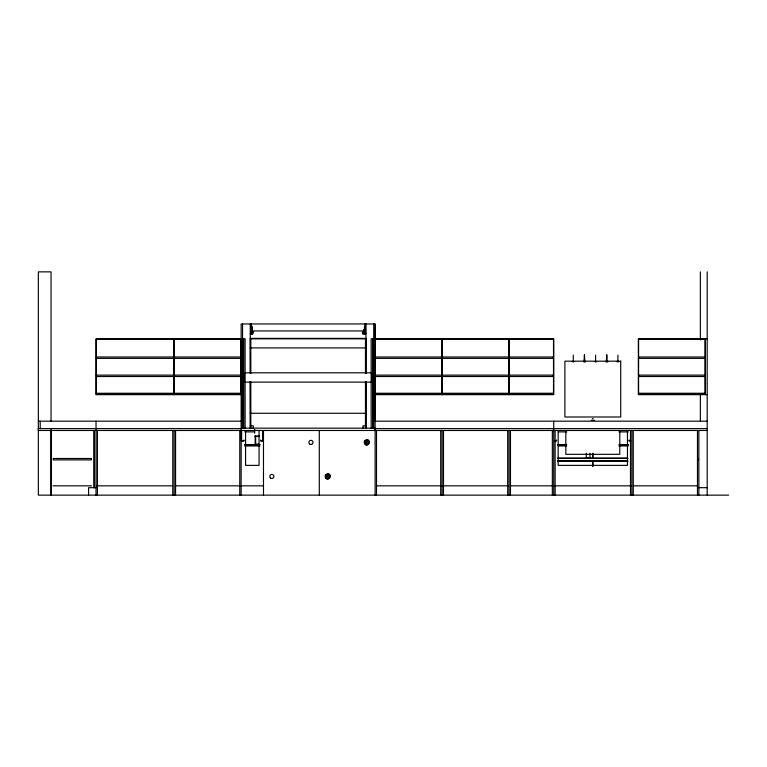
<?xml version="1.0" encoding="UTF-8"?>
<svg xmlns="http://www.w3.org/2000/svg" width="767" height="767" viewBox="0 0 767 767"><rect width="100%" height="100%" fill="white"/><g stroke="black" fill="none" stroke-linecap="round" stroke-linejoin="round"><path stroke-width="1.15" d="M375.121 430.479L375.121 428.159L241.154 428.159M327.336 477.831L327.269 477.736A4.103 4.103 0 0 0 327.451 476.69A6.011 6.011 0 0 0 327.451 476.221A4.103 4.103 0 0 0 327.269 475.272M328.094 475.176L327.269 475.176M258.93 435.445L258.402 435.809A3.605 2.867 -90 0 1 257.98 436.001L256.015 436.02A3.605 2.867 -90 0 1 255.536 435.809L254.941 435.378M367.153 443.853L366.338 443.681A4.103 4.103 0 0 0 366.53 442.645A6.011 6.011 0 0 0 366.521 442.175A4.103 4.103 0 0 0 366.338 441.226M328.075 477.908L327.346 477.956M365.456 441.006L365.974 440.67M326.387 475.061L326.905 474.715M366.31 440.747L367.182 440.747M366.31 444.026L367.172 444.026M328.113 474.802L327.212 474.706M328.103 478.071L327.231 478.071M250.253 333.262L253.283 333.262L253.283 330.941L362.992 330.941L362.992 333.262L366.022 333.262M365.936 338.381L250.339 338.381L250.454 373.376M241.154 338.841L96.028 338.841L96.028 394.66L241.154 394.66M250.339 338.841L365.936 338.841M373.951 338.841L371.161 338.841L371.161 428.159M375.121 338.841L553.736 338.841L553.736 394.66L375.121 394.66M707.193 338.841L638.345 338.841L638.345 394.66L707.193 394.66M250.253 347.921L366.022 347.921M572.211 361.64L574.33 361.64M583.371 361.64L585.499 361.64M594.54 361.64L596.659 361.64M605.7 361.64L607.819 361.64M616.869 361.64L618.988 361.64M96.498 393.27L173.706 393.27M174.636 393.27L240.694 393.27M375.581 393.27L441.639 393.27M442.569 393.27L508.617 393.27M509.547 393.27L553.275 393.27M638.815 393.27L704.863 393.27M250.253 413.269L366.022 413.269M592.469 418.619L593.14 418.619M591.184 420.249L594.435 420.249M38.35 421.179L241.289 421.179M375.121 421.179L707.193 421.179M250.253 425.829L253.283 425.829L253.283 428.159M366.022 425.829L362.992 425.829L362.992 428.159M241.154 428.619L38.35 428.619L38.35 430.479L707.193 430.479M375.121 428.619L707.193 428.619M244.663 431.879L254.088 431.879M558.434 431.879L566.727 431.879M618.883 431.879L628.374 431.879M254.941 436.49L258.997 436.49M554.819 440.948L556.526 440.948L556.526 440.018L556.296 440.718M630.8 440.948L629.093 440.948L629.093 440.018L629.323 440.718M258.767 444.198L255.171 444.198L255.171 436.49M244.663 444.553L259.975 444.553M558.434 444.553L566.727 444.553M618.883 444.553L628.374 444.553M244.846 444.783L259.792 444.783M557.523 444.783L565.893 444.783M619.717 444.783L628.096 444.783M245.172 445.013L259.467 445.013M557.695 445.013L565.864 445.013M619.755 445.013L627.924 445.013M244.663 445.943L259.975 445.943M558.434 445.943L566.727 445.943M618.883 445.943L628.374 445.943M557.762 458.158L627.857 458.158M557.762 458.34L627.857 458.34M557.762 460.996L627.857 460.996M557.762 461.178L627.857 461.178M53 485.837L91.609 485.837M96.498 485.837L172.517 485.837M175.816 485.837L240.694 485.837M241.624 485.837L263.014 485.837M376.76 485.837L441.639 485.837M442.569 485.837L508.617 485.837M510.726 485.837L552.087 485.837M554.205 485.837L631.414 485.837M633.523 485.837L697.222 485.837M96.028 487.697L88.589 487.697L88.589 495.137M698.862 487.697L707.193 487.697M728.65 495.137L38.35 495.137L38.35 271.863L51.034 271.863L51.034 421.112M367.153 440.958L366.338 441.13M365.073 443.307L365.456 443.796M326.004 477.352L326.387 477.841M367.192 443.757L367.163 443.681A4.103 4.103 0 0 1 367.163 441.226M328.113 477.812L328.094 477.736A4.103 4.103 0 0 1 328.094 475.272M707.193 271.863L707.193 495.137M705.333 338.841L705.333 394.66M700.357 271.863L700.357 339.925M700.357 394.842L700.357 421.112M698.862 430.479L698.862 495.137M698.392 458.503L698.392 459.903M697.471 430.479L697.471 495.137M633.274 430.479L633.274 495.137M631.883 430.479L631.883 495.137M630.484 430.479L630.484 495.137M627.464 430.479L627.464 465.368L558.155 465.368L558.155 430.479M619.784 430.479L619.784 454.323L565.825 454.323L565.825 430.479M617.924 355.14L617.924 361.909M607.224 361.909L606.764 354.67L606.294 361.909M595.595 355.14L595.595 361.909M592.929 453.316L592.929 458.052M592.929 460.43L592.929 466.355M592.69 453.316L592.69 458.052M592.69 460.43L592.69 466.355M590.015 453.268L590.015 457.928L586.295 457.928L586.295 453.268M584.905 361.909L584.435 354.67L583.965 361.909M573.275 355.14L573.275 361.909M555.135 430.479L555.135 495.137M553.736 421.179L553.736 495.137M552.345 430.479L552.345 495.137M510.477 430.479L510.477 495.137M509.077 338.841L509.077 394.66M509.077 430.479L509.077 495.137M507.687 430.479L507.687 495.137M443.499 430.479L443.499 495.137M442.099 338.841L442.099 394.66M442.099 430.479L442.099 495.137M440.709 430.479L440.709 495.137M376.511 430.479L376.511 495.137M375.121 495.137L375.121 323.962L241.154 323.962L241.154 495.137M374.89 323.962L374.89 339.934M374.89 394.622L374.89 420.968M373.721 323.962L373.721 428.159M372.561 338.841L372.561 428.159M366.022 323.962L365.936 373.376M366.022 381.448L365.936 428.159M365.811 338.841L365.811 373.376M365.811 381.717L365.811 428.159M365.437 323.962L365.437 333.54M365.466 338.841L365.466 373.376M365.466 381.717L365.466 428.159M365.207 329.542L365.207 334.23M364.967 323.962L364.967 327.557M364.977 329.542L364.977 334.23M364.737 326.752L364.737 330.472M364.392 326.752L364.392 330.472M364.047 329.542L364.047 334.23M363.817 329.542L363.817 334.23M362.436 332.389L362.436 334.019M319.302 430.479L319.302 495.137M263.484 430.479L263.484 495.137M263.254 430.479L263.254 440.948L260.694 440.948L260.694 440.018L260.924 440.718L263.014 440.718L263.014 430.479M259.064 430.479L259.064 465.368L245.574 465.368L245.574 430.479M255.641 436.49L255.641 444.198M254.692 429.434L254.692 433.221M252.458 329.542L252.458 334.23M252.343 329.657L252.343 334.201M252.228 329.542L252.228 334.23M251.998 326.771L251.998 330.491M251.883 326.771L251.883 330.491M251.653 326.771L251.653 330.491M251.538 326.771L251.538 330.491M251.298 323.962L251.298 334.23M251.183 329.657L251.183 334.201M251.068 329.542L251.068 334.23M250.838 323.962L250.838 333.54M250.809 338.841L250.809 373.376M250.809 381.717L250.809 428.159M250.339 381.717L250.454 428.159M250.253 323.962L250.253 373.059M250.253 381.448L250.253 428.159M245.104 428.159L245.104 338.841L242.314 338.841L242.314 428.159M243.714 338.841L243.714 428.159M242.554 323.962L242.554 428.159M241.624 430.479L241.624 440.718L243.714 440.718L243.944 440.018L243.944 440.948L241.384 440.948L241.384 430.479M239.764 430.479L239.764 495.137M175.566 430.479L175.566 495.137M174.176 338.841L174.176 394.66M174.176 430.479L174.176 495.137M172.776 430.479L172.776 495.137M97.419 430.479L97.419 495.137M96.028 421.179L96.028 495.137M51.034 429.472L51.034 495.137M40.21 421.179L40.21 428.619M51.37 430.479L51.37 495.137L51.37 430.479M94.168 430.479L94.168 487.697L94.168 430.479M325.572 475.454C326.924 485.894 334.671 469.538 325.582 475.377M364.641 441.408C365.974 451.849 373.73 435.483 364.661 441.332M173.936 339.081L96.258 339.081L96.258 394.43L173.936 394.43L173.936 339.081M240.924 339.081L174.406 339.081L174.406 394.43L240.924 394.43L240.924 339.081M441.869 339.081L375.351 339.081L375.351 394.43L441.869 394.43L441.869 339.081M508.847 339.081L442.329 339.081L442.329 394.43L508.847 394.43L508.847 339.081M553.506 339.081L509.317 339.081L509.317 394.43L553.506 394.43L553.506 339.081M705.094 339.081L638.585 339.081L638.585 394.43L705.094 394.43L705.094 339.081M173.706 356.991L96.498 356.991L96.498 358.381L173.706 358.381L173.706 356.991M240.694 356.991L174.636 356.991L174.636 358.381L240.694 358.381L240.694 356.991M441.639 356.991L375.581 356.991L375.581 358.381L441.639 358.381L441.639 356.991M508.617 356.991L442.569 356.991L442.569 358.381L508.617 358.381L508.617 356.991M553.275 356.991L509.547 356.991L509.547 358.381L553.275 358.381L553.275 356.991M704.863 356.991L638.815 356.991L638.815 358.381L704.863 358.381L704.863 356.991M620.714 361.171L564.896 361.171L564.896 416.989L620.714 416.989L620.714 361.171M372.331 372.82L243.944 372.82L243.944 382.119L372.331 382.119L372.331 372.82M173.706 375.13L96.498 375.13L96.498 376.52L173.706 376.52L173.706 375.13M240.694 375.13L174.636 375.13L174.636 376.52L240.694 376.52L240.694 375.13M441.639 375.13L375.581 375.13L375.581 376.52L441.639 376.52L441.639 375.13M508.617 375.13L442.569 375.13L442.569 376.52L508.617 376.52L508.617 375.13M553.275 375.13L509.547 375.13L509.547 376.52L553.275 376.52L553.275 375.13M704.863 375.13L638.815 375.13L638.815 376.52L704.863 376.52L704.863 375.13M91.378 458.503L53.239 458.503L53.239 459.903L91.378 459.903L91.378 458.503M365.706 444.16A2.033 2.033 0 0 0 368.754 442.406A2.033 2.033 0 0 0 365.706 440.642A2.033 2.033 0 0 0 365.706 444.16M326.637 478.205A2.033 2.033 0 0 0 329.685 476.451A2.033 2.033 0 0 0 326.637 474.696A2.033 2.033 0 0 0 326.637 478.205M326.704 478.09A1.889 1.889 0 0 0 329.542 476.451A1.889 1.889 0 0 0 326.704 474.811A1.889 1.889 0 0 0 326.704 478.09M325.476 477.707A2.531 2.531 0 0 0 329.868 477.707A2.531 2.531 0 0 0 327.672 473.901A2.531 2.531 0 0 0 325.476 477.707M326.78 477.985A1.783 1.783 0 0 0 329.455 476.441A1.783 1.783 0 0 0 326.78 474.888A1.783 1.783 0 0 0 326.78 477.985M365.782 444.035A1.889 1.889 0 0 0 368.611 442.406A1.889 1.889 0 0 0 365.782 440.766A1.889 1.889 0 0 0 365.782 444.035M365.476 444.582A2.531 2.531 0 0 0 369.282 442.386A2.531 2.531 0 0 0 365.476 440.191A2.531 2.531 0 0 0 365.476 444.582M365.849 443.93A1.783 1.783 0 0 0 368.534 442.386A1.783 1.783 0 0 0 365.849 440.843A1.783 1.783 0 0 0 365.849 443.93M309.801 444.093A2.042 2.042 0 0 0 312.974 442.511A2.042 2.042 0 0 0 310.012 440.555A2.042 2.042 0 0 0 309.801 444.093M270.483 477.956A2.042 2.042 0 0 0 273.857 476.873A2.042 2.042 0 0 0 271.23 474.485A2.042 2.042 0 0 0 270.483 477.956"/></g></svg>
